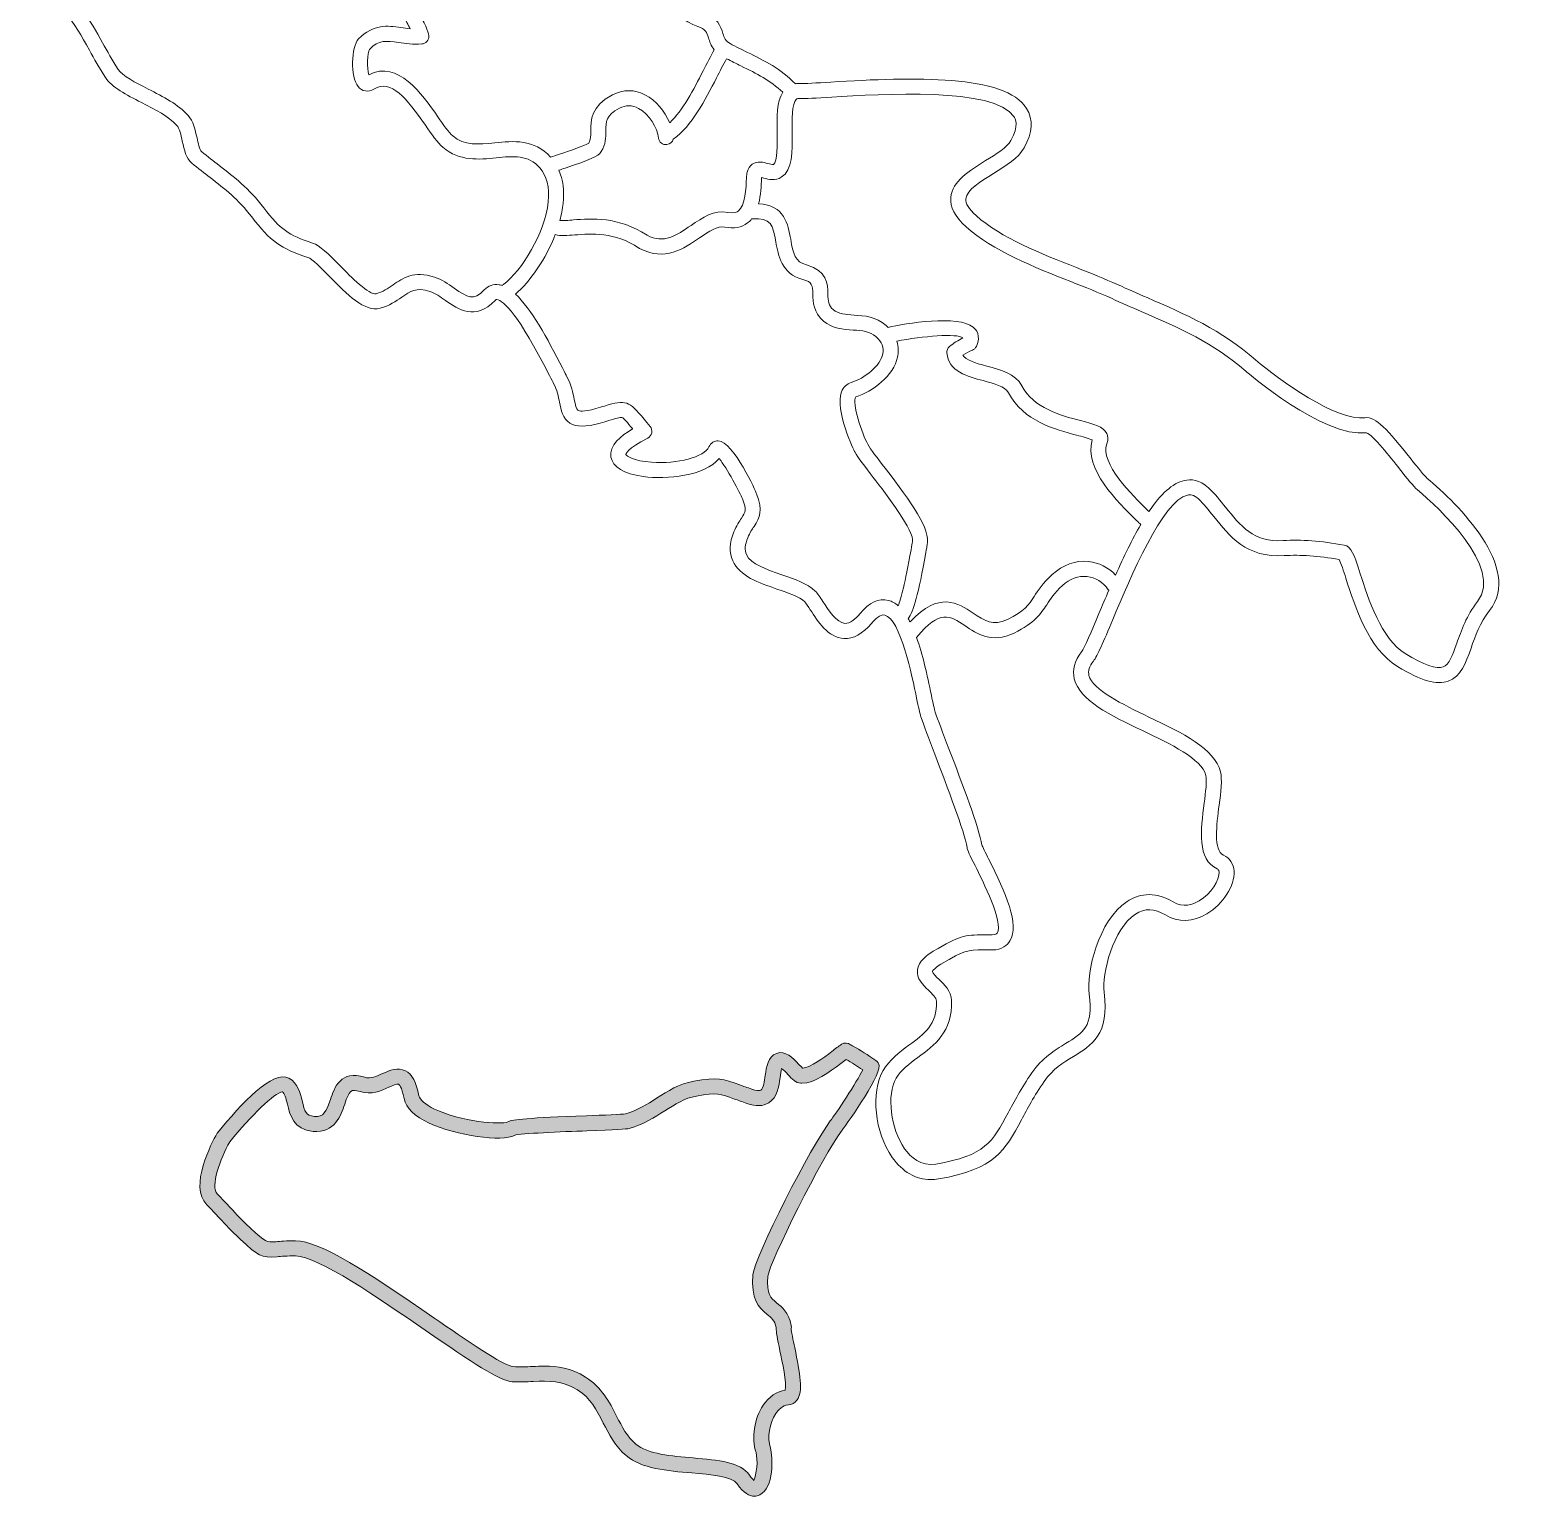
# Model space of a CAD drawing. Header units: inches. Extents: x 6 to 145, y -66 to 97.
# Drawn here: x 61.1 to 145.3, y -66.1 to 16.6 of the extents above; entities that cross this region are included whole.
import ezdxf

# ---------------------------------------------------------------- set-up
doc = ezdxf.new("R2010")
doc.units = ezdxf.units.IN
doc.header["$MEASUREMENT"] = 0
doc.layers.add('Livello 3', color=7, linetype='Continuous')

# ---------------------------------------------------------------- blocks, each defined once
blk = doc.blocks.new('block 2')
at = {"layer": 'Livello 3', "true_color": 0xffffff}
h = blk.add_hatch(color=7, dxfattribs=at)
h.dxf.hatch_style = 2
edge = h.paths.add_edge_path()
edge.add_spline(control_points=[(106.916, -45.492), (106.938, -45.464), (109.066, -42.524), (108.999, -41.861), (108.986, -41.735), (108.918, -41.621), (108.812, -41.55), (108.374, -41.257), (107.936, -40.979), (107.508, -40.723), (107.468, -40.7), (107.427, -40.683), (107.384, -40.673), (107.244, -40.558), (107.04, -40.541), (106.882, -40.645), (106.716, -40.752), (106.525, -40.897), (106.324, -41.051), (105.849, -41.412), (105.144, -41.949), (104.687, -41.987), (104.626, -41.935), (104.53, -41.832), (104.461, -41.759), (104.146, -41.423), (103.716, -40.962), (103.214, -41.159), (102.72, -41.35), (102.643, -41.914), (102.574, -42.411), (102.532, -42.716), (102.475, -43.133), (102.328, -43.224), (102.243, -43.275), (102.058, -43.258), (101.818, -43.176), (101.551, -43.085), (101.333, -43.004), (101.145, -42.935), (100.193, -42.582), (99.889, -42.499), (98.55, -42.728), (97.716, -42.87), (97.072, -43.284), (96.45, -43.683), (95.917, -44.026), (95.365, -44.38), (94.691, -44.566), (94.523, -44.6), (93.44, -44.642), (92.485, -44.678), (89.191, -44.806), (88.32, -44.873), (88.047, -45.024), (87.697, -45.202), (85.374, -45.007), (83.91, -44.297), (83.403, -44.051), (83.086, -43.776), (83.04, -43.544), (82.887, -42.767), (82.653, -42.334), (82.281, -42.143), (81.84, -41.915), (81.39, -42.118), (80.992, -42.298), (80.637, -42.458), (80.302, -42.609), (79.988, -42.505), (78.622, -42.054), (78.263, -43.116), (78.047, -43.752), (77.801, -44.48), (77.665, -44.754), (77.128, -44.711), (76.681, -44.676), (76.59, -44.455), (76.445, -43.833), (76.342, -43.391), (76.214, -42.84), (75.705, -42.56), (74.819, -42.072), (73.026, -43.966), (71.678, -45.639), (71.664, -45.656), (71.651, -45.675), (71.639, -45.696), (71.363, -46.183), (70.037, -48.667), (71.065, -49.697), (71.327, -49.961), (71.555, -50.208), (71.779, -50.449), (72.131, -50.831), (72.464, -51.191), (72.898, -51.591), (72.898, -51.591), (72.958, -51.645), (72.958, -51.645), (74.008, -52.61), (74.118, -52.712), (75.033, -52.632), (75.273, -52.612), (75.601, -52.584), (76.074, -52.584), (76.075, -52.584), (76.075, -52.584), (76.076, -52.584), (77.31, -52.584), (80.828, -55.009), (83.398, -56.78), (86.051, -58.609), (87.587, -59.646), (88.301, -59.687), (88.724, -59.712), (89.114, -59.695), (89.49, -59.679), (90.364, -59.64), (91.119, -59.607), (91.982, -60.147), (92.712, -60.603), (93.063, -61.291), (93.433, -62.019), (93.763, -62.666), (94.105, -63.336), (94.727, -63.861), (95.596, -64.595), (97.039, -64.718), (98.435, -64.837), (99.498, -64.928), (100.703, -65.03), (100.99, -65.451), (101.358, -65.986), (101.692, -66.146), (101.959, -66.146), (102.077, -66.146), (102.182, -66.115), (102.271, -66.072), (103.057, -65.689), (103.022, -63.924), (102.867, -63.434), (102.681, -62.843), (102.807, -62.026), (103.168, -61.49), (103.309, -61.28), (103.548, -61.024), (103.881, -60.997), (104.076, -60.982), (104.249, -60.886), (104.367, -60.727), (104.726, -60.246), (104.549, -59.241), (104.237, -57.763), (104.151, -57.36), (104.035, -56.809), (104.044, -56.687), (104.055, -56.63), (104.055, -56.572), (104.043, -56.516), (103.883, -55.773), (103.512, -55.47), (103.214, -55.227), (102.884, -54.958), (102.646, -54.764), (102.728, -53.731), (102.785, -53.02), (105.82, -46.907), (106.916, -45.492)], knot_values=[0, 0, 0, 0, 1, 1, 1, 2, 2, 2, 3, 3, 3, 4, 4, 4, 5, 5, 5, 6, 6, 6, 7, 7, 7, 8, 8, 8, 9, 9, 9, 10, 10, 10, 11, 11, 11, 12, 12, 12, 13, 13, 13, 14, 14, 14, 15, 15, 15, 16, 16, 16, 17, 17, 17, 18, 18, 18, 19, 19, 19, 20, 20, 20, 21, 21, 21, 22, 22, 22, 23, 23, 23, 24, 24, 24, 25, 25, 25, 26, 26, 26, 27, 27, 27, 28, 28, 28, 29, 29, 29, 30, 30, 30, 31, 31, 31, 32, 32, 32, 33, 33, 33, 34, 34, 34, 35, 35, 35, 36, 36, 36, 37, 37, 37, 38, 38, 38, 39, 39, 39, 40, 40, 40, 41, 41, 41, 42, 42, 42, 43, 43, 43, 44, 44, 44, 45, 45, 45, 46, 46, 46, 47, 47, 47, 48, 48, 48, 49, 49, 49, 50, 50, 50, 51, 51, 51, 52, 52, 52, 53, 53, 53, 54, 54, 54, 55, 55, 55, 56, 56, 56, 56], degree=3, periodic=1)
edge = h.paths.add_edge_path()
edge.add_spline(control_points=[(102.677, -55.886), (102.919, -56.083), (103.098, -56.228), (103.197, -56.632), (103.185, -56.881), (103.262, -57.262), (103.405, -57.938), (103.534, -58.55), (103.794, -59.781), (103.703, -60.163), (103.223, -60.236), (102.786, -60.535), (102.463, -61.016), (101.953, -61.772), (101.791, -62.846), (102.057, -63.691), (102.175, -64.064), (102.092, -64.971), (101.931, -65.255), (101.88, -65.212), (101.8, -65.128), (101.692, -64.971), (101.178, -64.217), (99.94, -64.112), (98.507, -63.99), (97.303, -63.888), (95.938, -63.771), (95.275, -63.212), (94.784, -62.798), (94.496, -62.232), (94.191, -61.633), (93.784, -60.834), (93.363, -60.008), (92.433, -59.427), (91.605, -58.909), (90.85, -58.81), (90.125, -58.81), (89.899, -58.81), (89.675, -58.82), (89.453, -58.829), (89.098, -58.844), (88.731, -58.861), (88.351, -58.838), (87.839, -58.809), (85.644, -57.296), (83.88, -56.08), (80.188, -53.535), (77.467, -51.733), (76.075, -51.733), (76.075, -51.733), (76.074, -51.733), (76.073, -51.733), (75.564, -51.734), (75.216, -51.764), (74.961, -51.786), (74.417, -51.832), (74.418, -51.832), (73.533, -51.019), (73.533, -51.019), (73.474, -50.965), (73.474, -50.965), (73.065, -50.588), (72.743, -50.241), (72.403, -49.872), (72.173, -49.624), (71.938, -49.37), (71.668, -49.097), (71.247, -48.676), (71.829, -47.099), (72.362, -46.145), (73.553, -44.671), (74.914, -43.378), (75.326, -43.324), (75.469, -43.426), (75.533, -43.662), (75.617, -44.026), (75.751, -44.602), (75.954, -45.472), (77.062, -45.558), (78.3, -45.653), (78.633, -44.673), (78.852, -44.024), (79.111, -43.261), (79.199, -43.139), (79.72, -43.312), (80.348, -43.52), (80.923, -43.261), (81.342, -43.072), (81.531, -42.987), (81.816, -42.86), (81.891, -42.898), (81.909, -42.907), (82.068, -43.008), (82.206, -43.708), (82.312, -44.245), (82.788, -44.713), (83.62, -45.1), (85.123, -45.8), (87.745, -46.161), (88.426, -45.783), (88.756, -45.673), (91.111, -45.582), (92.518, -45.528), (94.141, -45.465), (94.725, -45.439), (94.905, -45.389), (95.716, -45.165), (96.322, -44.776), (96.91, -44.399), (97.485, -44.029), (98.03, -43.679), (98.693, -43.566), (99.864, -43.366), (100.013, -43.422), (100.85, -43.732), (101.043, -43.803), (101.268, -43.886), (101.542, -43.98), (102.052, -44.155), (102.455, -44.144), (102.773, -43.947), (103.262, -43.646), (103.348, -43.026), (103.416, -42.527), (103.438, -42.369), (103.472, -42.125), (103.502, -42.009), (103.606, -42.09), (103.754, -42.247), (103.842, -42.341), (104.097, -42.613), (104.299, -42.827), (104.583, -42.839), (104.6, -42.839), (104.616, -42.839), (104.633, -42.839), (105.377, -42.839), (106.186, -42.224), (106.839, -41.727), (106.946, -41.646), (107.05, -41.566), (107.145, -41.497), (107.451, -41.681), (107.763, -41.878), (108.076, -42.082), (107.751, -42.763), (106.552, -44.574), (106.244, -44.972), (105.199, -46.321), (101.964, -52.625), (101.881, -53.663), (101.772, -55.033), (102.159, -55.464), (102.677, -55.886)], knot_values=[0, 0, 0, 0, 1, 1, 1, 2, 2, 2, 3, 3, 3, 4, 4, 4, 5, 5, 5, 6, 6, 6, 7, 7, 7, 8, 8, 8, 9, 9, 9, 10, 10, 10, 11, 11, 11, 12, 12, 12, 13, 13, 13, 14, 14, 14, 15, 15, 15, 16, 16, 16, 17, 17, 17, 18, 18, 18, 19, 19, 19, 20, 20, 20, 21, 21, 21, 22, 22, 22, 23, 23, 23, 24, 24, 24, 25, 25, 25, 26, 26, 26, 27, 27, 27, 28, 28, 28, 29, 29, 29, 30, 30, 30, 31, 31, 31, 32, 32, 32, 33, 33, 33, 34, 34, 34, 35, 35, 35, 36, 36, 36, 37, 37, 37, 38, 38, 38, 39, 39, 39, 40, 40, 40, 41, 41, 41, 42, 42, 42, 43, 43, 43, 44, 44, 44, 45, 45, 45, 46, 46, 46, 47, 47, 47, 48, 48, 48, 49, 49, 49, 50, 50, 50, 51, 51, 51, 51], degree=3, periodic=1)
at = {"layer": 'Livello 3', "lineweight": 0}
for points, knots in [([(139.927, -8.706), (139.761, -8.565), (139.385, -8.09), (139.021, -7.63), (137.702, -5.963), (137.01, -5.188), (136.411, -5.28), (134.853, -5.517), (131.525, -3.138), (130.241, -2.014), (128.304, -0.318), (126.272, 0.563), (124.122, 1.495), (123.579, 1.73), (123.024, 1.971), (122.457, 2.23), (121.745, 2.556), (120.96, 2.865), (120.13, 3.192), (118.137, 3.976), (115.879, 4.865), (114.474, 6.127), (114.064, 6.496), (113.868, 6.816), (113.891, 7.079), (113.934, 7.564), (114.742, 8.064), (115.455, 8.505), (116.176, 8.952), (116.858, 9.373), (117.178, 9.945), (117.659, 10.804), (117.706, 11.555), (117.317, 12.175), (116.111, 14.096), (110.984, 13.949), (106.274, 13.662), (105.461, 13.612), (104.816, 13.573), (104.508, 13.583), (104.427, 13.585), (104.35, 13.578), (104.275, 13.566), (103.454, 14.412), (102.541, 14.864), (101.578, 15.336), (101.257, 15.493), (100.929, 15.653), (100.594, 15.835), (100.318, 15.983), (100.268, 16.144), (100.184, 16.411), (100.066, 16.79), (99.904, 17.309), (99.043, 17.607), (97.821, 18.031), (95.858, 20.2), (94.803, 21.366), (94.666, 21.518), (94.539, 21.658), (94.425, 21.783), (92.204, 24.205), (91.334, 27.126), (90.413, 30.219), (89.926, 31.855), (89.423, 33.547), (88.701, 35.168), (88.658, 35.264), (88.571, 35.543), (88.478, 35.838), (87.914, 37.64), (87.23, 39.603), (86.245, 40.08), (85.963, 40.216), (85.665, 40.231), (85.384, 40.124), (84.155, 39.654), (82.366, 41.436), (80.928, 42.867), (80.036, 43.757), (79.265, 44.525), (78.584, 44.871), (76.78, 45.787), (73.691, 47.709), (73.261, 50.293), (73.208, 50.612), (73.077, 51.122), (72.91, 51.768), (72.492, 53.391), (71.798, 56.097), (71.902, 57.794), (72.163, 57.133), (72.473, 56.617), (73.008, 56.582), (73.571, 56.546), (74.07, 57.057), (74.682, 58.293), (75.67, 60.289), (74.852, 61.221), (74.06, 62.122), (73.571, 62.679), (73.065, 63.255), (72.824, 64.172), (72.111, 66.885), (75.08, 68.209), (77.7, 69.376), (78.445, 69.708), (79.147, 70.023), (79.728, 70.354), (79.937, 70.38), (80.131, 70.435), (80.31, 70.516), (80.347, 70.518), (80.384, 70.521), (80.421, 70.534), (80.504, 70.561), (80.567, 70.617), (80.617, 70.681), (81.029, 70.943), (81.372, 71.311), (81.689, 71.655), (81.901, 71.886), (82.101, 72.104), (82.287, 72.262), (82.29, 72.262), (82.292, 72.262), (82.294, 72.262), (82.455, 72.262), (82.884, 71.877), (83.091, 71.691), (83.39, 71.424), (83.647, 71.193), (83.911, 71.119), (84.543, 70.944), (85.114, 71.285), (85.573, 71.559), (85.979, 71.802), (86.259, 71.955), (86.452, 71.872), (86.649, 71.787), (86.763, 71.435), (86.874, 71.094), (87.019, 70.647), (87.184, 70.139), (87.655, 69.954), (88.001, 69.817), (88.42, 69.747), (88.845, 69.747), (89.643, 69.747), (90.461, 69.995), (90.84, 70.513), (91.058, 70.811), (91.314, 71.445), (90.582, 72.343), (90.151, 72.873), (89.63, 73.306), (89.126, 73.724), (88.581, 74.176), (88.067, 74.603), (87.67, 75.134), (87.376, 75.527), (87.454, 75.802), (87.618, 76.253), (87.735, 76.576), (87.881, 76.978), (87.674, 77.383), (87.543, 77.64), (87.294, 77.847), (86.893, 78.024), (86.976, 78.1), (87.066, 78.177), (87.157, 78.256), (87.796, 78.81), (88.592, 79.5), (88.436, 80.424), (88.259, 81.475), (87.188, 81.624), (86.406, 81.733), (85.972, 81.794), (85.485, 81.861), (85.321, 82.049), (85.438, 82.29), (86.106, 82.813), (86.556, 83.166), (87.61, 83.993), (88.805, 84.931), (88.839, 85.952), (88.86, 86.599), (88.897, 87.682), (74.486, 89.457), (74.204, 89.492), (73.996, 89.518), (73.877, 89.533), (73.864, 89.535), (73.853, 89.53), (73.84, 89.531), (73.814, 89.711), (73.761, 89.89), (73.678, 90.063), (73.334, 90.783), (72.723, 91.415), (72.185, 91.973), (71.758, 92.415), (71.354, 92.833), (71.158, 93.21), (71.044, 93.429), (70.994, 93.558), (70.973, 93.629), (70.985, 93.635), (70.998, 93.64), (71.011, 93.646), (71.296, 93.779), (71.825, 94.027), (72.04, 94.966), (72.195, 95.641), (71.961, 96.01), (71.738, 96.201), (71.121, 96.726), (69.859, 96.561), (67.643, 95.665), (67.643, 95.665), (67.498, 95.607), (67.498, 95.607), (66.307, 95.155), (62.068, 94.751), (61.344, 94.704), (60.651, 95.068), (59.994, 95.158), (59.393, 94.972), (58.181, 94.597), (57.511, 93.234), (56.972, 92.139), (56.829, 91.849), (56.694, 91.575), (56.57, 91.368), (56.389, 91.065), (56.244, 91.036), (56.196, 91.027), (55.853, 90.958), (55.263, 91.407), (54.744, 91.801), (53.894, 92.446), (52.836, 93.249), (51.842, 92.594), (51.708, 92.506), (51.466, 92.538), (51.21, 92.571), (50.765, 92.63), (49.937, 92.74), (49.705, 91.749), (49.677, 91.631), (49.47, 91.157), (49.286, 90.738), (48.858, 89.76), (48.563, 89.046), (48.391, 88.513), (47.633, 88.994), (46.974, 89.097), (46.433, 88.81), (45.242, 88.178), (45.172, 85.876), (45.172, 84.444), (44.24, 84.465), (42.912, 83.984), (41.514, 83.43), (41.278, 83.336), (41.014, 83.232), (40.894, 83.193), (40.179, 83.368), (40.114, 83.751), (40.049, 84.506), (39.971, 85.414), (39.864, 86.653), (37.544, 86.653), (37.518, 86.653), (37.491, 86.653), (37.465, 86.652), (36.884, 86.645), (36.45, 86.463), (36.175, 86.112), (35.654, 85.447), (35.9, 84.395), (36.079, 83.627), (36.137, 83.38), (36.192, 83.147), (36.202, 83.004), (36.258, 82.218), (35.607, 81.541), (34.977, 80.886), (34.75, 80.649), (34.536, 80.426), (34.351, 80.195), (33.785, 79.486), (33.421, 78.858), (33.2, 78.299), (33.266, 78.59), (33.265, 78.946), (32.982, 79.311), (32.577, 79.832), (31.797, 79.905), (31.042, 79.975), (30.7, 80.007), (30.064, 80.066), (29.976, 80.192), (29.861, 80.837), (29.426, 81.244), (29.077, 81.572), (28.632, 81.989), (28.473, 82.181), (28.57, 82.55), (28.623, 82.753), (29.071, 84.568), (28.237, 85.512), (27.999, 85.781), (27.559, 86.081), (26.804, 85.979), (25.547, 85.809), (23.23, 83.105), (22.799, 81.82), (22.644, 81.359), (22.686, 81.006), (22.925, 80.769), (23.124, 80.571), (23.138, 80.427), (23.131, 80.335), (23.093, 79.791), (22.114, 79.063), (21.399, 78.531), (20.865, 78.135), (20.423, 77.803), (20.182, 77.471), (19.759, 77.719), (19.167, 77.912), (18.322, 78.049), (17.592, 78.169), (16.578, 77.726), (15.506, 77.259), (14.297, 76.732), (12.792, 76.076), (12.373, 76.674), (12.191, 76.934), (11.733, 77.304), (10.714, 76.873), (9.366, 76.302), (7.539, 74.552), (7.778, 73.303), (7.939, 72.465), (10.442, 68.46), (11.145, 68.102), (11.692, 67.825), (11.967, 67.533), (11.964, 67.236), (11.95, 66.021), (8.34, 64.287), (6.981, 63.635), (6.025, 63.176), (5.878, 63.105), (5.799, 62.878), (5.761, 62.771), (5.768, 62.644), (5.818, 62.542), (5.942, 62.289), (6.069, 62.003), (6.203, 61.702), (6.936, 60.054), (7.94, 57.796), (9.915, 57.667), (10.09, 57.655), (10.125, 57.591), (10.154, 57.509), (10.391, 56.822), (9.512, 55.004), (9.225, 54.747), (7.746, 53.475), (9.061, 50.569), (9.978, 48.95), (10.618, 47.818), (12.226, 46.739), (13.977, 46.263), (15.362, 45.888), (16.608, 45.961), (17.485, 46.469), (17.587, 46.528), (17.669, 46.57), (17.733, 46.599), (17.587, 46.045), (16.915, 44.875), (16.672, 44.635), (15.812, 43.788), (15.494, 42.671), (15.861, 41.791), (16.201, 40.973), (17.058, 40.513), (18.211, 40.524), (20.299, 40.548), (23.945, 42.764), (25.437, 44.917), (26.067, 45.826), (26.642, 46.306), (27.15, 46.73), (27.773, 47.25), (28.311, 47.7), (28.506, 48.661), (28.928, 50.741), (31.291, 50.66), (33.529, 50.311), (33.783, 50.241), (35.242, 49.411), (36.529, 48.679), (40.207, 46.586), (43.095, 44.985), (44.018, 44.985), (44.022, 44.985), (44.027, 44.985), (44.031, 44.985), (46.075, 45.021), (46.658, 42.923), (47.341, 39.724), (47.692, 38.079), (48.023, 36.525), (48.751, 35.544), (49.554, 34.463), (49.607, 32.592), (49.654, 30.942), (49.711, 28.957), (49.764, 27.082), (51.282, 27.082), (53.085, 27.082), (56.614, 22.659), (56.755, 20.223), (56.795, 19.521), (57.003, 19.048), (57.389, 18.777), (58.002, 18.349), (58.845, 18.602), (59.589, 18.826), (60.05, 18.965), (60.573, 19.123), (60.82, 19.033), (62.868, 18.299), (63.563, 17.05), (64.444, 15.469), (64.721, 14.972), (65.007, 14.459), (65.357, 13.918), (65.718, 13.359), (66.526, 12.946), (67.381, 12.509), (68.151, 12.116), (68.947, 11.709), (69.379, 11.22), (69.526, 11.054), (69.613, 10.665), (69.689, 10.322), (69.799, 9.827), (69.902, 9.359), (70.228, 9.088), (70.591, 8.786), (70.927, 8.527), (71.253, 8.276), (72.098, 7.624), (72.828, 7.062), (73.609, 6.048), (74.667, 4.675), (75.229, 4.27), (76.775, 3.765), (77.008, 3.69), (77.558, 3.13), (78, 2.68), (78.972, 1.691), (79.978, 0.665), (80.843, 0.895), (81.371, 1.035), (81.74, 1.293), (82.066, 1.52), (82.561, 1.866), (82.888, 2.095), (83.651, 1.846), (83.949, 1.748), (84.249, 1.539), (84.539, 1.336), (85.244, 0.843), (86.208, 0.169), (87.332, 1.339), (87.383, 1.393), (87.408, 1.389), (87.437, 1.385), (87.825, 1.328), (88.654, 0.538), (90.398, -2.898), (90.511, -3.122), (90.597, -3.291), (90.649, -3.383), (90.84, -3.721), (90.905, -4.071), (90.968, -4.409), (91.051, -4.86), (91.138, -5.326), (91.557, -5.586), (91.927, -5.816), (92.436, -5.814), (93.259, -5.581), (93.445, -5.528), (93.607, -5.479), (93.75, -5.437), (94.113, -5.328), (94.397, -5.24), (94.494, -5.274), (94.601, -5.31), (94.802, -5.557), (95.081, -5.899), (95.086, -5.905), (95.091, -5.911), (95.096, -5.918), (94.422, -6.306), (93.763, -6.839), (93.873, -7.5), (93.967, -8.07), (94.593, -8.45), (95.683, -8.599), (97.022, -8.781), (99.171, -8.566), (99.978, -7.587), (100.404, -8.109), (101.156, -9.533), (101.294, -9.868), (101.531, -10.5), (101.468, -10.594), (101.236, -10.945), (101.11, -11.135), (100.953, -11.372), (100.806, -11.73), (100.553, -12.344), (100.533, -12.892), (100.744, -13.358), (101.139, -14.23), (102.205, -14.595), (103.235, -14.949), (103.856, -15.162), (104.499, -15.382), (104.806, -15.676), (104.873, -15.74), (105.002, -15.941), (105.117, -16.12), (105.541, -16.779), (106.121, -17.683), (107.014, -17.738), (107.542, -17.77), (108.069, -17.485), (108.568, -16.887), (108.738, -16.684), (109.064, -16.353), (109.317, -16.417), (110.197, -16.638), (110.866, -19.89), (111.117, -21.114), (111.219, -21.611), (111.293, -21.97), (111.36, -22.167), (111.505, -22.601), (111.8, -23.372), (112.14, -24.265), (112.849, -26.121), (113.818, -28.663), (113.961, -29.53), (113.99, -29.707), (114.113, -29.959), (114.415, -30.561), (114.854, -31.44), (116.022, -33.774), (115.659, -34.367), (115.642, -34.395), (115.597, -34.467), (115.37, -34.469), (115.207, -34.47), (115.062, -34.47), (114.931, -34.47), (113.767, -34.466), (113.567, -34.501), (112.056, -35.397), (111.699, -35.609), (111.219, -35.948), (111.162, -36.445), (111.104, -36.936), (111.462, -37.28), (111.778, -37.585), (111.999, -37.798), (112.228, -38.019), (112.236, -38.209), (112.291, -39.521), (111.544, -40.069), (110.679, -40.703), (110.137, -41.101), (109.577, -41.512), (109.222, -42.132), (108.513, -43.369), (108.751, -45.609), (109.741, -47.025), (110.315, -47.846), (111.075, -48.281), (111.914, -48.281), (112.055, -48.281), (112.199, -48.269), (112.344, -48.244), (115.545, -47.693), (116.104, -46.645), (117.03, -44.909), (117.363, -44.285), (117.74, -43.577), (118.318, -42.737), (118.8, -42.035), (119.39, -41.677), (119.961, -41.331), (120.974, -40.718), (122.021, -40.084), (121.696, -37.709), (121.556, -36.686), (122.205, -34.117), (123.459, -33.292), (123.978, -32.95), (124.531, -32.967), (125.15, -33.34), (125.874, -33.777), (126.708, -33.755), (127.497, -33.28), (128.399, -32.736), (129.071, -31.682), (129.025, -30.881), (129.002, -30.467), (128.784, -30.137), (128.429, -29.974), (127.852, -29.71), (128.042, -28.231), (128.182, -27.151), (128.281, -26.382), (128.367, -25.717), (128.257, -25.265), (127.937, -23.949), (126.134, -23.087), (124.226, -22.173), (122.73, -21.457), (121.036, -20.646), (120.838, -19.821), (120.78, -19.576), (120.861, -19.313), (121.088, -19.018), (121.327, -18.707), (121.645, -17.958), (122.188, -16.661), (123.168, -14.317), (124.993, -9.955), (126.406, -9.651), (126.55, -9.62), (126.749, -9.616), (127.012, -9.861), (127.316, -10.145), (127.591, -10.492), (127.882, -10.86), (128.753, -11.96), (129.742, -13.206), (131.852, -13.067), (132.766, -13.006), (133.782, -13.079), (134.958, -13.288), (135.054, -13.475), (135.207, -13.952), (135.334, -14.345), (135.845, -15.935), (136.619, -18.339), (138.247, -19.323), (139.593, -20.137), (140.449, -20.383), (141.108, -20.147), (141.829, -19.889), (142.091, -19.146), (142.394, -18.287), (142.632, -17.615), (142.901, -16.854), (143.435, -16.171), (145.334, -13.737), (141.615, -10.14), (139.927, -8.706)], [0, 0, 0, 0, 1, 1, 1, 2, 2, 2, 3, 3, 3, 4, 4, 4, 5, 5, 5, 6, 6, 6, 7, 7, 7, 8, 8, 8, 9, 9, 9, 10, 10, 10, 11, 11, 11, 12, 12, 12, 13, 13, 13, 14, 14, 14, 15, 15, 15, 16, 16, 16, 17, 17, 17, 18, 18, 18, 19, 19, 19, 20, 20, 20, 21, 21, 21, 22, 22, 22, 23, 23, 23, 24, 24, 24, 25, 25, 25, 26, 26, 26, 27, 27, 27, 28, 28, 28, 29, 29, 29, 30, 30, 30, 31, 31, 31, 32, 32, 32, 33, 33, 33, 34, 34, 34, 35, 35, 35, 36, 36, 36, 37, 37, 37, 38, 38, 38, 39, 39, 39, 40, 40, 40, 41, 41, 41, 42, 42, 42, 43, 43, 43, 44, 44, 44, 45, 45, 45, 46, 46, 46, 47, 47, 47, 48, 48, 48, 49, 49, 49, 50, 50, 50, 51, 51, 51, 52, 52, 52, 53, 53, 53, 54, 54, 54, 55, 55, 55, 56, 56, 56, 57, 57, 57, 58, 58, 58, 59, 59, 59, 60, 60, 60, 61, 61, 61, 62, 62, 62, 63, 63, 63, 64, 64, 64, 65, 65, 65, 66, 66, 66, 67, 67, 67, 68, 68, 68, 69, 69, 69, 70, 70, 70, 71, 71, 71, 72, 72, 72, 73, 73, 73, 74, 74, 74, 75, 75, 75, 76, 76, 76, 77, 77, 77, 78, 78, 78, 79, 79, 79, 80, 80, 80, 81, 81, 81, 82, 82, 82, 83, 83, 83, 84, 84, 84, 85, 85, 85, 86, 86, 86, 87, 87, 87, 88, 88, 88, 89, 89, 89, 90, 90, 90, 91, 91, 91, 92, 92, 92, 93, 93, 93, 94, 94, 94, 95, 95, 95, 96, 96, 96, 97, 97, 97, 98, 98, 98, 99, 99, 99, 100, 100, 100, 101, 101, 101, 102, 102, 102, 103, 103, 103, 104, 104, 104, 105, 105, 105, 106, 106, 106, 107, 107, 107, 108, 108, 108, 109, 109, 109, 110, 110, 110, 111, 111, 111, 112, 112, 112, 113, 113, 113, 114, 114, 114, 115, 115, 115, 116, 116, 116, 117, 117, 117, 118, 118, 118, 119, 119, 119, 120, 120, 120, 121, 121, 121, 122, 122, 122, 123, 123, 123, 124, 124, 124, 125, 125, 125, 126, 126, 126, 127, 127, 127, 128, 128, 128, 129, 129, 129, 130, 130, 130, 131, 131, 131, 132, 132, 132, 133, 133, 133, 134, 134, 134, 135, 135, 135, 136, 136, 136, 137, 137, 137, 138, 138, 138, 139, 139, 139, 140, 140, 140, 141, 141, 141, 142, 142, 142, 143, 143, 143, 144, 144, 144, 145, 145, 145, 146, 146, 146, 147, 147, 147, 148, 148, 148, 149, 149, 149, 150, 150, 150, 151, 151, 151, 152, 152, 152, 153, 153, 153, 154, 154, 154, 155, 155, 155, 156, 156, 156, 157, 157, 157, 158, 158, 158, 159, 159, 159, 160, 160, 160, 161, 161, 161, 162, 162, 162, 163, 163, 163, 164, 164, 164, 165, 165, 165, 166, 166, 166, 167, 167, 167, 168, 168, 168, 169, 169, 169, 170, 170, 170, 171, 171, 171, 172, 172, 172, 173, 173, 173, 174, 174, 174, 175, 175, 175, 176, 176, 176, 177, 177, 177, 178, 178, 178, 179, 179, 179, 180, 180, 180, 181, 181, 181, 182, 182, 182, 183, 183, 183, 184, 184, 184, 185, 185, 185, 186, 186, 186, 187, 187, 187, 188, 188, 188, 189, 189, 189, 190, 190, 190, 191, 191, 191, 192, 192, 192, 193, 193, 193, 194, 194, 194, 195, 195, 195, 196, 196, 196, 197, 197, 197, 198, 198, 198, 199, 199, 199, 200, 200, 200, 201, 201, 201, 202, 202, 202, 203, 203, 203, 204, 204, 204, 205, 205, 205, 206, 206, 206, 207, 207, 207, 208, 208, 208, 209, 209, 209, 210, 210, 210, 211, 211, 211, 212, 212, 212, 213, 213, 213, 214, 214, 214, 215, 215, 215, 216, 216, 216, 217, 217, 217, 218, 218, 218, 219, 219, 219, 220, 220, 220, 221, 221, 221, 222, 222, 222, 223, 223, 223, 224, 224, 224, 225, 225, 225, 226, 226, 226, 227, 227, 227, 227]), ([(94.173, 20.796), (95.433, 19.403), (97.337, 17.299), (98.765, 16.804), (99.22, 16.646), (99.275, 16.473), (99.373, 16.157), (99.435, 15.958), (99.512, 15.712), (99.702, 15.479), (99.494, 15.117), (99.288, 14.717), (99.071, 14.291), (98.535, 13.237), (97.937, 12.064), (97.186, 11.37), (96.906, 12.027), (96.4, 12.625), (95.818, 12.931), (95.205, 13.253), (94.561, 13.256), (93.955, 12.939), (92.731, 12.299), (92.732, 11.494), (92.732, 10.905), (92.732, 10.632), (92.733, 10.413), (92.629, 10.223), (92.404, 10.072), (91.442, 9.752), (91.024, 9.613), (90.768, 9.527), (90.591, 9.468), (90.467, 9.422), (89.534, 10.454), (88.356, 10.338), (87.314, 10.233), (86.398, 10.14), (85.606, 10.061), (84.943, 10.628), (84.721, 10.817), (84.421, 11.25), (84.102, 11.708), (83.206, 12.998), (81.864, 14.928), (80.209, 14.077), (80.102, 14.45), (80.134, 15.314), (80.241, 15.501), (80.787, 16.056), (81.205, 15.995), (81.895, 15.893), (82.272, 15.838), (82.698, 15.776), (83.201, 15.811), (83.314, 15.819), (83.419, 15.872), (83.493, 15.957), (83.567, 16.043), (83.604, 16.154), (83.595, 16.267), (83.575, 16.539), (83.371, 16.936), (82.912, 17.81), (82.176, 19.21), (80.805, 21.818), (81.423, 22.667), (81.696, 23.043), (82.439, 23.002), (83.013, 22.903), (84.254, 22.686), (84.915, 23.763), (85.448, 24.627), (86.094, 25.675), (86.322, 25.855), (86.731, 25.643), (87.603, 25.189), (88.535, 25.823), (89.356, 26.38), (89.76, 26.654), (90.175, 26.936), (90.522, 27.049), (91.25, 24.976), (92.196, 22.956), (93.798, 21.208), (93.911, 21.085), (94.037, 20.946), (94.173, 20.796)], [0, 0, 0, 0, 1, 1, 1, 2, 2, 2, 3, 3, 3, 4, 4, 4, 5, 5, 5, 6, 6, 6, 7, 7, 7, 8, 8, 8, 9, 9, 9, 10, 10, 10, 11, 11, 11, 12, 12, 12, 13, 13, 13, 14, 14, 14, 15, 15, 15, 16, 16, 16, 17, 17, 17, 18, 18, 18, 19, 19, 19, 20, 20, 20, 21, 21, 21, 22, 22, 22, 23, 23, 23, 24, 24, 24, 25, 25, 25, 26, 26, 26, 27, 27, 27, 28, 28, 28, 29, 29, 29, 29]), ([(86.718, 1.927), (86.123, 1.306), (85.789, 1.499), (85.026, 2.033), (84.685, 2.271), (84.333, 2.517), (83.915, 2.654), (82.749, 3.033), (82.128, 2.6), (81.58, 2.217), (81.286, 2.012), (81.008, 1.818), (80.626, 1.717), (80.239, 1.61), (79.176, 2.695), (78.606, 3.276), (77.901, 3.994), (77.448, 4.44), (77.039, 4.574), (75.667, 5.021), (75.23, 5.337), (74.282, 6.567), (73.434, 7.668), (72.627, 8.29), (71.772, 8.949), (71.452, 9.195), (71.122, 9.449), (70.772, 9.741), (70.669, 9.826), (70.578, 10.236), (70.519, 10.507), (70.415, 10.971), (70.309, 11.452), (70.016, 11.783), (69.477, 12.393), (68.608, 12.837), (67.768, 13.266), (67.05, 13.633), (66.308, 14.012), (66.07, 14.38), (65.736, 14.897), (65.457, 15.398), (65.187, 15.883), (64.469, 17.172), (63.823, 18.324), (62.484, 19.17), (63.25, 20.32), (64.165, 21.666), (65.035, 22.586), (65.623, 23.209), (65.631, 24.009), (65.638, 24.652), (65.646, 25.477), (65.696, 25.805), (66.194, 25.979), (66.596, 26.119), (66.829, 25.874), (67.327, 25.07), (67.72, 24.435), (68.314, 23.474), (69.34, 23.995), (69.709, 24.182), (69.958, 24.251), (70.082, 24.203), (70.167, 24.168), (70.304, 24.033), (70.464, 23.584), (70.97, 22.165), (71.241, 21.964), (72.093, 21.782), (72.297, 21.738), (72.529, 21.689), (72.828, 21.587), (72.984, 21.491), (73.067, 20.758), (73.098, 20.481), (73.127, 20.223), (73.152, 20), (73.204, 19.832), (73.362, 19.327), (73.66, 19.18), (73.883, 19.145), (74.63, 19.029), (75.393, 20.021), (76.467, 21.549), (76.735, 21.93), (77.039, 22.362), (77.154, 22.46), (77.843, 23.041), (78.611, 23.384), (79.353, 23.716), (79.992, 24.001), (80.643, 24.294), (81.244, 24.734), (81.292, 24.695), (81.346, 24.663), (81.41, 24.648), (82.114, 24.476), (82.667, 24.175), (83.106, 23.748), (81.953, 23.938), (81.154, 23.743), (80.735, 23.167), (79.877, 21.988), (80.919, 19.773), (82.16, 17.414), (82.293, 17.161), (82.435, 16.891), (82.546, 16.668), (82.364, 16.684), (82.19, 16.709), (82.018, 16.735), (81.264, 16.845), (80.484, 16.96), (79.635, 16.097), (79.2, 15.653), (79.179, 13.95), (79.602, 13.416), (79.828, 13.131), (80.18, 13.071), (80.501, 13.266), (81.465, 13.859), (82.349, 12.742), (83.404, 11.223), (83.77, 10.697), (84.085, 10.243), (84.39, 9.982), (85.331, 9.178), (86.43, 9.289), (87.399, 9.387), (88.37, 9.485), (89.209, 9.569), (89.858, 8.83), (90.256, 8.376), (90.415, 7.728), (90.33, 6.905), (90.147, 5.137), (88.855, 3.03), (87.81, 2.244), (87.785, 2.226), (87.77, 2.2), (87.75, 2.177), (87.687, 2.199), (87.624, 2.217), (87.561, 2.226), (87.24, 2.274), (86.95, 2.169), (86.718, 1.927)], [0, 0, 0, 0, 1, 1, 1, 2, 2, 2, 3, 3, 3, 4, 4, 4, 5, 5, 5, 6, 6, 6, 7, 7, 7, 8, 8, 8, 9, 9, 9, 10, 10, 10, 11, 11, 11, 12, 12, 12, 13, 13, 13, 14, 14, 14, 15, 15, 15, 16, 16, 16, 17, 17, 17, 18, 18, 18, 19, 19, 19, 20, 20, 20, 21, 21, 21, 22, 22, 22, 23, 23, 23, 24, 24, 24, 25, 25, 25, 26, 26, 26, 27, 27, 27, 28, 28, 28, 29, 29, 29, 30, 30, 30, 31, 31, 31, 32, 32, 32, 33, 33, 33, 34, 34, 34, 35, 35, 35, 36, 36, 36, 37, 37, 37, 38, 38, 38, 39, 39, 39, 40, 40, 40, 41, 41, 41, 42, 42, 42, 43, 43, 43, 44, 44, 44, 45, 45, 45, 46, 46, 46, 47, 47, 47, 48, 48, 48, 49, 49, 49, 49]), ([(101.204, 14.572), (102.09, 14.139), (102.868, 13.757), (103.56, 13.084), (103.226, 12.554), (103.235, 11.704), (103.245, 10.811), (103.251, 10.192), (103.262, 9.157), (103.035, 9.006), (102.985, 8.994), (102.823, 9.039), (102.728, 9.066), (102.476, 9.136), (102.131, 9.233), (101.839, 9.021), (101.542, 8.806), (101.526, 8.425), (101.521, 8.3), (101.521, 8.3), (101.519, 8.259), (101.519, 8.259), (101.494, 7.671), (101.452, 6.688), (101.057, 6.383), (101.007, 6.344), (100.855, 6.227), (100.469, 6.31), (99.7, 6.472), (99.033, 6.013), (98.388, 5.57), (97.566, 5.005), (96.855, 4.516), (95.907, 5.012), (94.284, 6.09), (92.764, 5.964), (91.758, 5.881), (91.496, 5.86), (91.157, 5.833), (90.99, 5.855), (91.077, 6.179), (91.143, 6.502), (91.175, 6.817), (91.249, 7.524), (91.163, 8.156), (90.935, 8.686), (91.041, 8.723), (91.168, 8.765), (91.292, 8.806), (92.669, 9.264), (93.156, 9.462), (93.327, 9.734), (93.583, 10.141), (93.583, 10.548), (93.582, 10.906), (93.582, 11.435), (93.581, 11.785), (94.349, 12.186), (94.702, 12.37), (95.063, 12.368), (95.423, 12.178), (96.044, 11.852), (96.487, 11.07), (96.556, 10.504), (96.584, 10.271), (96.797, 10.106), (97.029, 10.133), (97.206, 10.155), (97.343, 10.282), (97.387, 10.444), (98.447, 11.2), (99.181, 12.632), (99.829, 13.905), (100.025, 14.291), (100.212, 14.656), (100.395, 14.98), (100.67, 14.836), (100.941, 14.701), (101.204, 14.572)], [0, 0, 0, 0, 1, 1, 1, 2, 2, 2, 3, 3, 3, 4, 4, 4, 5, 5, 5, 6, 6, 6, 7, 7, 7, 8, 8, 8, 9, 9, 9, 10, 10, 10, 11, 11, 11, 12, 12, 12, 13, 13, 13, 14, 14, 14, 15, 15, 15, 16, 16, 16, 17, 17, 17, 18, 18, 18, 19, 19, 19, 20, 20, 20, 21, 21, 21, 22, 22, 22, 23, 23, 23, 24, 24, 24, 25, 25, 25, 26, 26, 26, 26]), ([(142.765, -15.647), (142.145, -16.44), (141.839, -17.307), (141.593, -18.004), (141.352, -18.686), (141.162, -19.225), (140.822, -19.347), (140.45, -19.48), (139.732, -19.227), (138.686, -18.596), (137.33, -17.776), (136.587, -15.465), (136.143, -14.084), (135.794, -13), (135.65, -12.551), (135.237, -12.475), (133.938, -12.235), (132.813, -12.151), (131.796, -12.219), (130.13, -12.33), (129.361, -11.36), (128.549, -10.333), (128.251, -9.956), (127.943, -9.567), (127.591, -9.239), (127.077, -8.76), (126.565, -8.747), (126.227, -8.82), (125.538, -8.968), (124.875, -9.617), (124.225, -10.577), (124.192, -10.545), (124.16, -10.512), (124.123, -10.477), (123.319, -9.69), (121.437, -7.847), (121.849, -6.749), (121.953, -6.5), (121.902, -6.3), (121.84, -6.176), (121.645, -5.78), (121.132, -5.645), (120.357, -5.442), (119.241, -5.149), (117.713, -4.748), (117.048, -3.474), (116.692, -2.792), (115.873, -2.577), (115.082, -2.368), (114.375, -2.181), (113.896, -2.035), (113.732, -1.751), (113.897, -1.637), (114.074, -1.543), (114.261, -1.469), (114.36, -1.43), (114.442, -1.354), (114.488, -1.257), (114.778, -0.651), (114.455, -0.291), (114.302, -0.165), (113.49, 0.51), (110.459, 0.063), (109.502, -0.189), (109.464, -0.151), (109.432, -0.112), (109.389, -0.074), (108.831, 0.43), (108.169, 0.474), (107.585, 0.512), (107.111, 0.543), (106.703, 0.57), (106.406, 0.822), (106.141, 1.048), (106.122, 1.295), (106.11, 1.714), (106.095, 2.24), (106.073, 3.034), (104.905, 3.342), (104.263, 3.511), (104.152, 3.979), (104.011, 4.791), (103.867, 5.622), (103.669, 6.73), (102.201, 6.793), (102.325, 7.279), (102.35, 7.806), (102.368, 8.222), (102.368, 8.222), (102.37, 8.264), (102.37, 8.264), (102.37, 8.27), (102.371, 8.276), (102.371, 8.281), (102.414, 8.271), (102.461, 8.258), (102.498, 8.247), (102.771, 8.171), (103.144, 8.066), (103.482, 8.286), (104.117, 8.699), (104.106, 9.729), (104.095, 10.82), (104.087, 11.507), (104.077, 12.447), (104.322, 12.687), (104.34, 12.705), (104.365, 12.742), (104.479, 12.734), (104.832, 12.723), (105.459, 12.76), (106.326, 12.813), (109.088, 12.982), (115.558, 13.378), (116.597, 11.723), (116.676, 11.598), (116.916, 11.216), (116.436, 10.36), (116.223, 9.98), (115.605, 9.598), (115.007, 9.228), (114.082, 8.655), (113.126, 8.064), (113.045, 7.154), (112.995, 6.603), (113.277, 6.061), (113.906, 5.495), (115.424, 4.13), (117.759, 3.211), (119.819, 2.401), (120.638, 2.078), (121.412, 1.774), (122.103, 1.457), (122.676, 1.195), (123.236, 0.953), (123.783, 0.715), (125.962, -0.229), (127.844, -1.045), (129.682, -2.653), (129.726, -2.692), (134.095, -6.455), (136.498, -6.126), (136.856, -6.264), (137.865, -7.539), (138.355, -8.158), (138.797, -8.717), (139.147, -9.158), (139.377, -9.354), (140.548, -10.348), (144.252, -13.742), (142.765, -15.647)], [0, 0, 0, 0, 1, 1, 1, 2, 2, 2, 3, 3, 3, 4, 4, 4, 5, 5, 5, 6, 6, 6, 7, 7, 7, 8, 8, 8, 9, 9, 9, 10, 10, 10, 11, 11, 11, 12, 12, 12, 13, 13, 13, 14, 14, 14, 15, 15, 15, 16, 16, 16, 17, 17, 17, 18, 18, 18, 19, 19, 19, 20, 20, 20, 21, 21, 21, 22, 22, 22, 23, 23, 23, 24, 24, 24, 25, 25, 25, 26, 26, 26, 27, 27, 27, 28, 28, 28, 29, 29, 29, 30, 30, 30, 31, 31, 31, 32, 32, 32, 33, 33, 33, 34, 34, 34, 35, 35, 35, 36, 36, 36, 37, 37, 37, 38, 38, 38, 39, 39, 39, 40, 40, 40, 41, 41, 41, 42, 42, 42, 43, 43, 43, 44, 44, 44, 45, 45, 45, 46, 46, 46, 47, 47, 47, 48, 48, 48, 49, 49, 49, 50, 50, 50, 50]), ([(109.525, -15.593), (108.985, -15.457), (108.445, -15.709), (107.916, -16.342), (107.699, -16.603), (107.373, -16.912), (107.067, -16.89), (106.603, -16.861), (106.139, -16.138), (105.832, -15.66), (105.665, -15.401), (105.534, -15.196), (105.394, -15.062), (104.952, -14.638), (104.252, -14.398), (103.511, -14.145), (102.651, -13.85), (101.762, -13.545), (101.518, -13.008), (101.406, -12.759), (101.43, -12.447), (101.592, -12.053), (101.707, -11.773), (101.833, -11.582), (101.945, -11.414), (102.277, -10.912), (102.453, -10.538), (102.09, -9.569), (102.079, -9.54), (100.783, -6.615), (99.925, -6.586), (99.712, -6.578), (99.502, -6.705), (99.401, -6.924), (99.132, -7.503), (97.648, -7.903), (96.152, -7.793), (95.142, -7.72), (94.737, -7.446), (94.712, -7.362), (94.712, -7.358), (94.753, -7.024), (95.944, -6.428), (96.06, -6.37), (96.143, -6.262), (96.17, -6.135), (96.196, -6.008), (96.163, -5.876), (96.08, -5.776), (95.951, -5.621), (95.839, -5.484), (95.74, -5.363), (94.887, -4.315), (94.719, -4.259), (93.506, -4.622), (93.367, -4.664), (93.208, -4.712), (93.027, -4.763), (92.294, -4.972), (92.068, -4.903), (92.005, -4.864), (91.905, -4.802), (91.856, -4.536), (91.804, -4.254), (91.735, -3.885), (91.65, -3.426), (91.389, -2.965), (91.342, -2.88), (91.262, -2.722), (91.156, -2.513), (90.274, -0.775), (89.356, 0.876), (88.482, 1.697), (89.305, 2.387), (90.196, 3.677), (90.727, 5.052), (91.041, 4.974), (91.427, 5.002), (91.828, 5.034), (92.773, 5.112), (94.07, 5.219), (95.453, 4.293), (95.465, 4.285), (95.477, 4.278), (95.489, 4.271), (96.902, 3.516), (97.993, 4.267), (98.87, 4.87), (99.412, 5.243), (99.88, 5.566), (100.293, 5.478), (100.803, 5.369), (101.236, 5.447), (101.577, 5.711), (101.664, 5.777), (101.74, 5.855), (101.808, 5.939), (101.812, 5.939), (101.816, 5.937), (101.82, 5.937), (102.93, 6.036), (103.013, 5.57), (103.174, 4.646), (103.307, 3.883), (103.488, 2.837), (104.688, 2.52), (105.241, 2.374), (105.246, 2.188), (105.26, 1.69), (105.272, 1.254), (105.289, 0.657), (105.855, 0.175), (106.366, -0.26), (106.984, -0.3), (107.529, -0.336), (108.04, -0.37), (108.481, -0.399), (108.82, -0.705), (109.161, -1.013), (109.29, -1.332), (109.214, -1.679), (109.064, -2.36), (108.169, -3.064), (107.428, -3.294), (107.174, -3.372), (106.985, -3.553), (106.882, -3.818), (106.472, -4.869), (107.612, -7.188), (107.625, -7.21), (107.818, -7.542), (108.211, -8.055), (108.667, -8.649), (109.427, -9.641), (111.01, -11.705), (110.884, -12.286), (110.867, -12.364), (110.839, -12.522), (110.801, -12.735), (110.463, -14.639), (110.231, -15.513), (110.075, -15.897), (109.906, -15.75), (109.724, -15.643), (109.525, -15.593)], [0, 0, 0, 0, 1, 1, 1, 2, 2, 2, 3, 3, 3, 4, 4, 4, 5, 5, 5, 6, 6, 6, 7, 7, 7, 8, 8, 8, 9, 9, 9, 10, 10, 10, 11, 11, 11, 12, 12, 12, 13, 13, 13, 14, 14, 14, 15, 15, 15, 16, 16, 16, 17, 17, 17, 18, 18, 18, 19, 19, 19, 20, 20, 20, 21, 21, 21, 22, 22, 22, 23, 23, 23, 24, 24, 24, 25, 25, 25, 26, 26, 26, 27, 27, 27, 28, 28, 28, 29, 29, 29, 30, 30, 30, 31, 31, 31, 32, 32, 32, 33, 33, 33, 34, 34, 34, 35, 35, 35, 36, 36, 36, 37, 37, 37, 38, 38, 38, 39, 39, 39, 40, 40, 40, 41, 41, 41, 42, 42, 42, 43, 43, 43, 44, 44, 44, 45, 45, 45, 46, 46, 46, 47, 47, 47, 48, 48, 48, 48]), ([(114.866, -3.19), (115.479, -3.351), (116.112, -3.518), (116.295, -3.868), (117.134, -5.474), (118.944, -5.949), (120.141, -6.264), (120.446, -6.344), (120.846, -6.449), (121.024, -6.537), (120.53, -8.147), (122.474, -10.051), (123.528, -11.084), (123.614, -11.168), (123.694, -11.246), (123.761, -11.313), (123.282, -12.133), (122.81, -13.107), (122.339, -14.159), (121.924, -13.728), (121.399, -13.461), (120.821, -13.399), (120.094, -13.321), (119.363, -13.581), (118.771, -14.129), (118.229, -14.631), (117.96, -15.042), (117.744, -15.373), (117.432, -15.85), (117.206, -16.195), (116.237, -16.67), (115.43, -17.066), (114.934, -16.733), (114.306, -16.311), (113.451, -15.738), (112.399, -15.035), (110.745, -16.81), (110.712, -16.746), (110.678, -16.685), (110.644, -16.625), (110.939, -16.217), (111.217, -15.256), (111.638, -12.884), (111.673, -12.686), (111.699, -12.537), (111.715, -12.466), (111.908, -11.57), (110.853, -10.104), (109.341, -8.131), (108.904, -7.561), (108.526, -7.068), (108.359, -6.782), (108.059, -6.265), (107.434, -4.396), (107.68, -4.106), (108.653, -3.804), (109.812, -2.915), (110.044, -1.862), (110.099, -1.614), (110.109, -1.298), (109.995, -0.957), (111.437, -0.681), (113.393, -0.512), (113.731, -0.773), (113.458, -0.903), (113.204, -1.068), (112.972, -1.264), (112.868, -1.353), (112.813, -1.486), (112.824, -1.622), (112.908, -2.674), (113.994, -2.96), (114.866, -3.19)], [0, 0, 0, 0, 1, 1, 1, 2, 2, 2, 3, 3, 3, 4, 4, 4, 5, 5, 5, 6, 6, 6, 7, 7, 7, 8, 8, 8, 9, 9, 9, 10, 10, 10, 11, 11, 11, 12, 12, 12, 13, 13, 13, 14, 14, 14, 15, 15, 15, 16, 16, 16, 17, 17, 17, 18, 18, 18, 19, 19, 19, 20, 20, 20, 21, 21, 21, 22, 22, 22, 23, 23, 23, 24, 24, 24, 24]), ([(120.413, -18.501), (120.026, -19.005), (119.891, -19.516), (120.012, -20.019), (120.303, -21.238), (122.03, -22.064), (123.859, -22.94), (125.428, -23.691), (127.206, -24.542), (127.431, -25.465), (127.503, -25.765), (127.42, -26.415), (127.339, -27.043), (127.147, -28.533), (126.929, -30.222), (128.076, -30.747), (128.112, -30.764), (128.169, -30.79), (128.177, -30.929), (128.201, -31.362), (127.728, -32.149), (127.058, -32.552), (126.7, -32.768), (126.154, -32.954), (125.589, -32.613), (124.45, -31.924), (123.549, -32.216), (122.992, -32.582), (121.367, -33.65), (120.684, -36.583), (120.854, -37.824), (121.103, -39.646), (120.508, -40.007), (119.521, -40.604), (118.903, -40.978), (118.202, -41.403), (117.617, -42.256), (117.013, -43.135), (116.606, -43.897), (116.28, -44.509), (115.395, -46.168), (114.991, -46.926), (112.2, -47.406), (111.346, -47.553), (110.771, -47.015), (110.437, -46.538), (109.643, -45.402), (109.415, -43.504), (109.959, -42.555), (110.225, -42.091), (110.69, -41.75), (111.182, -41.389), (112.109, -40.709), (113.159, -39.938), (113.085, -38.173), (113.063, -37.643), (112.677, -37.271), (112.367, -36.973), (112.257, -36.866), (111.997, -36.616), (112.006, -36.544), (112.006, -36.542), (112.035, -36.398), (112.489, -36.128), (113.857, -35.317), (113.918, -35.318), (114.929, -35.319), (115.062, -35.32), (115.21, -35.32), (115.377, -35.319), (115.954, -35.315), (116.243, -35.041), (116.384, -34.811), (116.947, -33.892), (116.133, -32.096), (115.175, -30.181), (115.01, -29.851), (114.823, -29.477), (114.8, -29.393), (114.643, -28.44), (113.696, -25.957), (112.935, -23.962), (112.597, -23.078), (112.306, -22.314), (112.165, -21.896), (112.115, -21.748), (112.039, -21.375), (111.95, -20.943), (111.71, -19.777), (111.449, -18.62), (111.112, -17.677), (112.442, -16.083), (112.996, -16.455), (113.832, -17.017), (114.515, -17.475), (115.365, -18.045), (116.612, -17.433), (117.79, -16.855), (118.113, -16.361), (118.455, -15.838), (118.666, -15.517), (118.883, -15.184), (119.349, -14.753), (119.758, -14.374), (120.248, -14.192), (120.732, -14.245), (121.201, -14.294), (121.625, -14.558), (121.927, -14.987), (121.936, -15), (121.951, -15.007), (121.961, -15.019), (121.775, -15.45), (121.589, -15.888), (121.403, -16.333), (120.989, -17.325), (120.597, -18.261), (120.413, -18.501)], [0, 0, 0, 0, 1, 1, 1, 2, 2, 2, 3, 3, 3, 4, 4, 4, 5, 5, 5, 6, 6, 6, 7, 7, 7, 8, 8, 8, 9, 9, 9, 10, 10, 10, 11, 11, 11, 12, 12, 12, 13, 13, 13, 14, 14, 14, 15, 15, 15, 16, 16, 16, 17, 17, 17, 18, 18, 18, 19, 19, 19, 20, 20, 20, 21, 21, 21, 22, 22, 22, 23, 23, 23, 24, 24, 24, 25, 25, 25, 26, 26, 26, 27, 27, 27, 28, 28, 28, 29, 29, 29, 30, 30, 30, 31, 31, 31, 32, 32, 32, 33, 33, 33, 34, 34, 34, 35, 35, 35, 36, 36, 36, 37, 37, 37, 38, 38, 38, 39, 39, 39, 39]), ([(106.916, -45.492), (106.938, -45.464), (109.066, -42.524), (108.999, -41.861), (108.986, -41.735), (108.918, -41.621), (108.812, -41.55), (108.374, -41.257), (107.936, -40.979), (107.508, -40.723), (107.468, -40.7), (107.427, -40.683), (107.384, -40.673), (107.244, -40.558), (107.04, -40.541), (106.882, -40.645), (106.716, -40.752), (106.525, -40.897), (106.324, -41.051), (105.849, -41.412), (105.144, -41.949), (104.687, -41.987), (104.626, -41.935), (104.53, -41.832), (104.461, -41.759), (104.146, -41.423), (103.716, -40.962), (103.214, -41.159), (102.72, -41.35), (102.643, -41.914), (102.574, -42.411), (102.532, -42.716), (102.475, -43.133), (102.328, -43.224), (102.243, -43.275), (102.058, -43.258), (101.818, -43.176), (101.551, -43.085), (101.333, -43.004), (101.145, -42.935), (100.193, -42.582), (99.889, -42.499), (98.55, -42.728), (97.716, -42.87), (97.072, -43.284), (96.45, -43.683), (95.917, -44.026), (95.365, -44.38), (94.691, -44.566), (94.523, -44.6), (93.44, -44.642), (92.485, -44.678), (89.191, -44.806), (88.32, -44.873), (88.047, -45.024), (87.697, -45.202), (85.374, -45.007), (83.91, -44.297), (83.403, -44.051), (83.086, -43.776), (83.04, -43.544), (82.887, -42.767), (82.653, -42.334), (82.281, -42.143), (81.84, -41.915), (81.39, -42.118), (80.992, -42.298), (80.637, -42.458), (80.302, -42.609), (79.988, -42.505), (78.622, -42.054), (78.263, -43.116), (78.047, -43.752), (77.801, -44.48), (77.665, -44.754), (77.128, -44.711), (76.681, -44.676), (76.59, -44.455), (76.445, -43.833), (76.342, -43.391), (76.214, -42.84), (75.705, -42.56), (74.819, -42.072), (73.026, -43.966), (71.678, -45.639), (71.664, -45.656), (71.651, -45.675), (71.639, -45.696), (71.363, -46.183), (70.037, -48.667), (71.065, -49.697), (71.327, -49.961), (71.555, -50.208), (71.779, -50.449), (72.131, -50.831), (72.464, -51.191), (72.898, -51.591), (72.898, -51.591), (72.958, -51.645), (72.958, -51.645), (74.008, -52.61), (74.118, -52.712), (75.033, -52.632), (75.273, -52.612), (75.601, -52.584), (76.074, -52.584), (76.075, -52.584), (76.075, -52.584), (76.076, -52.584), (77.31, -52.584), (80.828, -55.009), (83.398, -56.78), (86.051, -58.609), (87.587, -59.646), (88.301, -59.687), (88.724, -59.712), (89.114, -59.695), (89.49, -59.679), (90.364, -59.64), (91.119, -59.607), (91.982, -60.147), (92.712, -60.603), (93.063, -61.291), (93.433, -62.019), (93.763, -62.666), (94.105, -63.336), (94.727, -63.861), (95.596, -64.595), (97.039, -64.718), (98.435, -64.837), (99.498, -64.928), (100.703, -65.03), (100.99, -65.451), (101.358, -65.986), (101.692, -66.146), (101.959, -66.146), (102.077, -66.146), (102.182, -66.115), (102.271, -66.072), (103.057, -65.689), (103.022, -63.924), (102.867, -63.434), (102.681, -62.843), (102.807, -62.026), (103.168, -61.49), (103.309, -61.28), (103.548, -61.024), (103.881, -60.997), (104.076, -60.982), (104.249, -60.886), (104.367, -60.727), (104.726, -60.246), (104.549, -59.241), (104.237, -57.763), (104.151, -57.36), (104.035, -56.809), (104.044, -56.687), (104.055, -56.63), (104.055, -56.572), (104.043, -56.516), (103.883, -55.773), (103.512, -55.47), (103.214, -55.227), (102.884, -54.958), (102.646, -54.764), (102.728, -53.731), (102.785, -53.02), (105.82, -46.907), (106.916, -45.492)], [0, 0, 0, 0, 1, 1, 1, 2, 2, 2, 3, 3, 3, 4, 4, 4, 5, 5, 5, 6, 6, 6, 7, 7, 7, 8, 8, 8, 9, 9, 9, 10, 10, 10, 11, 11, 11, 12, 12, 12, 13, 13, 13, 14, 14, 14, 15, 15, 15, 16, 16, 16, 17, 17, 17, 18, 18, 18, 19, 19, 19, 20, 20, 20, 21, 21, 21, 22, 22, 22, 23, 23, 23, 24, 24, 24, 25, 25, 25, 26, 26, 26, 27, 27, 27, 28, 28, 28, 29, 29, 29, 30, 30, 30, 31, 31, 31, 32, 32, 32, 33, 33, 33, 34, 34, 34, 35, 35, 35, 36, 36, 36, 37, 37, 37, 38, 38, 38, 39, 39, 39, 40, 40, 40, 41, 41, 41, 42, 42, 42, 43, 43, 43, 44, 44, 44, 45, 45, 45, 46, 46, 46, 47, 47, 47, 48, 48, 48, 49, 49, 49, 50, 50, 50, 51, 51, 51, 52, 52, 52, 53, 53, 53, 54, 54, 54, 55, 55, 55, 56, 56, 56, 56]), ([(102.677, -55.886), (102.919, -56.083), (103.098, -56.228), (103.197, -56.632), (103.185, -56.881), (103.262, -57.262), (103.405, -57.938), (103.534, -58.55), (103.794, -59.781), (103.703, -60.163), (103.223, -60.236), (102.786, -60.535), (102.463, -61.016), (101.953, -61.772), (101.791, -62.846), (102.057, -63.691), (102.175, -64.064), (102.092, -64.971), (101.931, -65.255), (101.88, -65.212), (101.8, -65.128), (101.692, -64.971), (101.178, -64.217), (99.94, -64.112), (98.507, -63.99), (97.303, -63.888), (95.938, -63.771), (95.275, -63.212), (94.784, -62.798), (94.496, -62.232), (94.191, -61.633), (93.784, -60.834), (93.363, -60.008), (92.433, -59.427), (91.605, -58.909), (90.85, -58.81), (90.125, -58.81), (89.899, -58.81), (89.675, -58.82), (89.453, -58.829), (89.098, -58.844), (88.731, -58.861), (88.351, -58.838), (87.839, -58.809), (85.644, -57.296), (83.88, -56.08), (80.188, -53.535), (77.467, -51.733), (76.075, -51.733), (76.075, -51.733), (76.074, -51.733), (76.073, -51.733), (75.564, -51.734), (75.216, -51.764), (74.961, -51.786), (74.417, -51.832), (74.418, -51.832), (73.533, -51.019), (73.533, -51.019), (73.474, -50.965), (73.474, -50.965), (73.065, -50.588), (72.743, -50.241), (72.403, -49.872), (72.173, -49.624), (71.938, -49.37), (71.668, -49.097), (71.247, -48.676), (71.829, -47.099), (72.362, -46.145), (73.553, -44.671), (74.914, -43.378), (75.326, -43.324), (75.469, -43.426), (75.533, -43.662), (75.617, -44.026), (75.751, -44.602), (75.954, -45.472), (77.062, -45.558), (78.3, -45.653), (78.633, -44.673), (78.852, -44.024), (79.111, -43.261), (79.199, -43.139), (79.72, -43.312), (80.348, -43.52), (80.923, -43.261), (81.342, -43.072), (81.531, -42.987), (81.816, -42.86), (81.891, -42.898), (81.909, -42.907), (82.068, -43.008), (82.206, -43.708), (82.312, -44.245), (82.788, -44.713), (83.62, -45.1), (85.123, -45.8), (87.745, -46.161), (88.426, -45.783), (88.756, -45.673), (91.111, -45.582), (92.518, -45.528), (94.141, -45.465), (94.725, -45.439), (94.905, -45.389), (95.716, -45.165), (96.322, -44.776), (96.91, -44.399), (97.485, -44.029), (98.03, -43.679), (98.693, -43.566), (99.864, -43.366), (100.013, -43.422), (100.85, -43.732), (101.043, -43.803), (101.268, -43.886), (101.542, -43.98), (102.052, -44.155), (102.455, -44.144), (102.773, -43.947), (103.262, -43.646), (103.348, -43.026), (103.416, -42.527), (103.438, -42.369), (103.472, -42.125), (103.502, -42.009), (103.606, -42.09), (103.754, -42.247), (103.842, -42.341), (104.097, -42.613), (104.299, -42.827), (104.583, -42.839), (104.6, -42.839), (104.616, -42.839), (104.633, -42.839), (105.377, -42.839), (106.186, -42.224), (106.839, -41.727), (106.946, -41.646), (107.05, -41.566), (107.145, -41.497), (107.451, -41.681), (107.763, -41.878), (108.076, -42.082), (107.751, -42.763), (106.552, -44.574), (106.244, -44.972), (105.199, -46.321), (101.964, -52.625), (101.881, -53.663), (101.772, -55.033), (102.159, -55.464), (102.677, -55.886)], [0, 0, 0, 0, 1, 1, 1, 2, 2, 2, 3, 3, 3, 4, 4, 4, 5, 5, 5, 6, 6, 6, 7, 7, 7, 8, 8, 8, 9, 9, 9, 10, 10, 10, 11, 11, 11, 12, 12, 12, 13, 13, 13, 14, 14, 14, 15, 15, 15, 16, 16, 16, 17, 17, 17, 18, 18, 18, 19, 19, 19, 20, 20, 20, 21, 21, 21, 22, 22, 22, 23, 23, 23, 24, 24, 24, 25, 25, 25, 26, 26, 26, 27, 27, 27, 28, 28, 28, 29, 29, 29, 30, 30, 30, 31, 31, 31, 32, 32, 32, 33, 33, 33, 34, 34, 34, 35, 35, 35, 36, 36, 36, 37, 37, 37, 38, 38, 38, 39, 39, 39, 40, 40, 40, 41, 41, 41, 42, 42, 42, 43, 43, 43, 44, 44, 44, 45, 45, 45, 46, 46, 46, 47, 47, 47, 48, 48, 48, 49, 49, 49, 50, 50, 50, 51, 51, 51, 51])]:
    blk.add_open_spline(points, degree=3, knots=knots, dxfattribs=at)

msp = doc.modelspace()

# ---------------------------------------------------------------- block references
at = {"layer": 'Livello 3'}
msp.add_blockref('block 2', (0, 0), dxfattribs=at)

doc.saveas('drawing.dxf')
